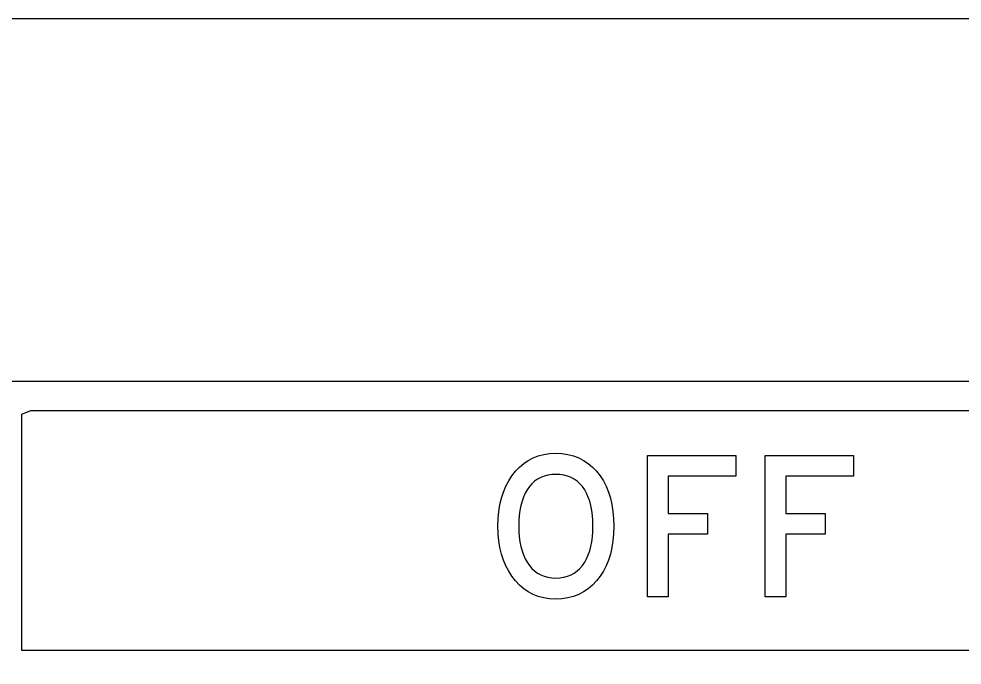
# Model space of a CAD drawing. Header units: inches. Extents: x 3.2 to 20.7, y 8 to 10.
# Drawn here: x 13.437 to 14.085, y 9.578 to 10.022 of the extents above; entities that cross this region are included whole.
import ezdxf

# ---------------------------------------------------------------- set-up
doc = ezdxf.new("R2010")
doc.units = ezdxf.units.IN
doc.header["$MEASUREMENT"] = 0

msp = doc.modelspace()

# ---------------------------------------------------------------- linework, layer by layer
for points in [[(3.22506, 10.02223), (3.22506, 8.30223), (20.67505, 8.30223), (20.67505, 10.02223), (3.22506, 10.02223)], [(14.13893, 9.77302), (14.06536, 9.77302), (13.98379, 9.77302), (13.89511, 9.77302), (13.80022, 9.77302), (13.7, 9.77302), (13.59533, 9.77302), (13.37624, 9.77302)], [(14.14239, 9.58819), (13.97368, 9.58819), (13.79868, 9.58819), (13.63835, 9.58819), (13.51369, 9.58819), (13.44566, 9.58819), (13.43901, 9.5882), (13.43901, 9.60457), (13.43901, 9.6274), (13.43901, 9.6556), (13.43901, 9.6856), (13.43901, 9.71381), (13.43901, 9.73664), (13.43901, 9.7505), (13.44539, 9.75302), (13.51059, 9.75302), (13.63008, 9.75302), (13.78375, 9.75302), (13.95149, 9.75302), (14.1132, 9.75302)], [(13.88331, 9.70791), (13.88331, 9.6824), (13.91036, 9.6824), (13.91036, 9.66817), (13.88331, 9.66817), (13.88331, 9.62496), (13.86921, 9.62496), (13.86921, 9.72215), (13.92988, 9.72215), (13.92988, 9.70791), (13.88331, 9.70791)], [(13.96415, 9.70791), (13.96415, 9.6824), (13.9912, 9.6824), (13.9912, 9.66817), (13.96415, 9.66817), (13.96415, 9.62496), (13.95005, 9.62496), (13.95005, 9.72215), (14.01071, 9.72215), (14.01071, 9.70791), (13.96415, 9.70791)]]:
    msp.add_lwpolyline(points)
for points in [[(13.84601, 9.67359), (13.84584, 9.66842), (13.84538, 9.66349), (13.84463, 9.65882), (13.84359, 9.6544), (13.84227, 9.65022), (13.84065, 9.6463), (13.83876, 9.64262), (13.83657, 9.6392), (13.83408, 9.636), (13.83134, 9.63311), (13.82839, 9.63061), (13.82522, 9.62847), (13.82182, 9.62671), (13.81821, 9.62532), (13.81438, 9.62431), (13.81034, 9.62367), (13.80607, 9.6234), (13.80184, 9.62367), (13.79783, 9.62431), (13.79404, 9.62532), (13.79048, 9.62671), (13.78713, 9.62847), (13.78401, 9.63061), (13.78111, 9.63311), (13.77843, 9.636), (13.77594, 9.6392), (13.7737, 9.64262), (13.77176, 9.6463), (13.7701, 9.65022), (13.76875, 9.6544), (13.76769, 9.65882), (13.76692, 9.66349), (13.76644, 9.66842), (13.76626, 9.67359), (13.76644, 9.67876), (13.76692, 9.68369), (13.76769, 9.68838), (13.76875, 9.69282), (13.7701, 9.69702), (13.77176, 9.70098), (13.7737, 9.70469), (13.77594, 9.70816), (13.77843, 9.71136), (13.78111, 9.7142), (13.78401, 9.71666), (13.78713, 9.71876), (13.79048, 9.72049), (13.79404, 9.72185), (13.79783, 9.72284), (13.80184, 9.72346), (13.80607, 9.7237), (13.81034, 9.72346), (13.81438, 9.72284), (13.81821, 9.72185), (13.82182, 9.72049), (13.82522, 9.71876), (13.82839, 9.71666), (13.83134, 9.7142), (13.83408, 9.71136), (13.83657, 9.70816), (13.83876, 9.70469), (13.84065, 9.70098), (13.84227, 9.69702), (13.84359, 9.69282), (13.84463, 9.68838), (13.84538, 9.68369), (13.84584, 9.67876)], [(13.83164, 9.67359), (13.83155, 9.67741), (13.83128, 9.68103), (13.83084, 9.68445), (13.83021, 9.68768), (13.82941, 9.69071), (13.82843, 9.69354), (13.82727, 9.69617), (13.82593, 9.69861), (13.82441, 9.70082), (13.82271, 9.70275), (13.82084, 9.70443), (13.8188, 9.70586), (13.8166, 9.70704), (13.81422, 9.70796), (13.81167, 9.70862), (13.80895, 9.70904), (13.80607, 9.7092), (13.80325, 9.70904), (13.80058, 9.70862), (13.79808, 9.70796), (13.79574, 9.70704), (13.79356, 9.70586), (13.79154, 9.70443), (13.78968, 9.70275), (13.78799, 9.70082), (13.78645, 9.69861), (13.78509, 9.69617), (13.78391, 9.69354), (13.78291, 9.69071), (13.78209, 9.68768), (13.78146, 9.68445), (13.781, 9.68103), (13.78073, 9.67741), (13.78064, 9.67359), (13.78073, 9.66981), (13.781, 9.66624), (13.78146, 9.66285), (13.78209, 9.65966), (13.78291, 9.65666), (13.78391, 9.65386), (13.78509, 9.65125), (13.78645, 9.64883), (13.78799, 9.64658), (13.78968, 9.64455), (13.79154, 9.64279), (13.79356, 9.6413), (13.79574, 9.64008), (13.79808, 9.63913), (13.80058, 9.63845), (13.80325, 9.63805), (13.80607, 9.63791), (13.80895, 9.63805), (13.81167, 9.63845), (13.81422, 9.63913), (13.8166, 9.64008), (13.8188, 9.6413), (13.82084, 9.64279), (13.82271, 9.64455), (13.82441, 9.64658), (13.82593, 9.64883), (13.82727, 9.65125), (13.82843, 9.65386), (13.82941, 9.65666), (13.83021, 9.65966), (13.83084, 9.66285), (13.83128, 9.66624), (13.83155, 9.66981)]]:
    msp.add_lwpolyline(points, close=True)

doc.saveas('drawing.dxf')
